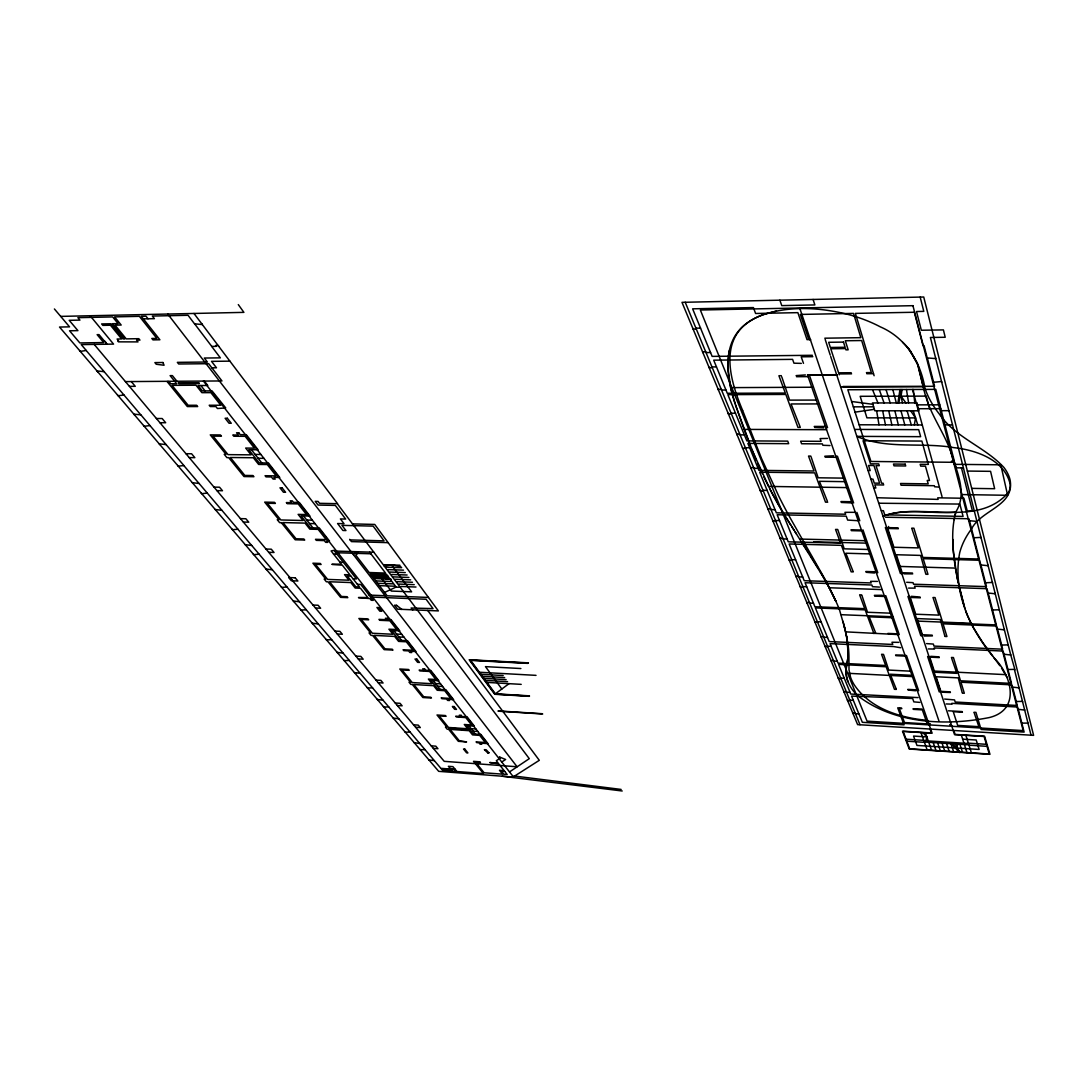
<?xml version="1.0" encoding="UTF-8"?>
<svg xmlns="http://www.w3.org/2000/svg" width="1088" height="1088" viewBox="0 0 1088 1088"><rect width="100%" height="100%" fill="white"/><g stroke="black" fill="none" stroke-linecap="round" stroke-linejoin="round"><path stroke-width="1.5" d="M846.097 671.078L846.165 669.664M846.26 668.549L847.756 658.675A251.41 115.369 14.2 0 0 848.178 653.004L846.614 636.398M897.913 402.914L899.966 389.531M898.946 402.9L901 389.531M902.074 389.518L901.041 396.195L905.95 402.954M951.374 453.533C956.937 471.784 967.314 493.15 956.216 511.292C950.681 529.054 952.789 548.175 955.087 566.331M846.886 664.142C843.798 676.11 849.32 688.568 858.568 696.32C894.812 723.955 946.193 726.063 989.346 717.55C1021.673 709.58 1010.983 674.302 993.942 657.764M992.596 655.982C969.082 627.694 952.286 589.873 959.752 552.514A236.613 116.634 4.1 0 1 964.73 539.716A246.092 121.04 3.9 0 1 971.611 528.782C981.43 509.592 1015.09 505.988 1010.058 479.781A76.5 41.684 8.2 0 0 1003.925 467.459C984.83 446.787 955.631 437.92 939.27 413.97A177.942 104.693 3.8 0 1 924.936 388.117C920.611 361.882 905.542 337.674 880.328 326.862A99.838 58.997 10.5 0 0 848.45 314.541C820.882 307.578 791.071 305.606 763.708 314.5A83.218 49.518 10.8 0 0 748.694 321.871C718.855 341.605 726.866 382.01 737.446 410.407M914.342 424.932L915.525 417.901L910.629 410.788M847.049 663.163L847.756 658.675A253.477 116.294 14.3 0 0 848.191 651.454L847.239 640.07M954.026 519.656L954.326 518.024M729.028 351.043L727.858 367.268L730.728 387.627A436.968 253.504 2.8 0 0 731.979 392.714L735.066 403.281M925.902 740.792L926.84 736.902L923.005 732.686M957.821 744.138L956.746 748L960.432 752.134M955.046 514.91L955.468 513.454M353.382 554.622L356.116 551.698M527.762 663.381L470.628 660.362L495.366 693.818L509.034 683.658M488.281 753.29L489.042 752.76M498.889 757.588L499.664 757.071M509.524 771.922L529.285 758.662L337.28 503.676L319.532 503.322L318.077 501.418L315.234 501.364L318.077 505.063L335.335 505.417L345.658 519.071L340.408 518.935L344.012 523.682L337.593 523.532L342.91 530.482L345.93 530.563L341.958 525.354L373.17 526.13L384.05 540.858L350.132 539.906M501.758 762.008L505.594 759.478L499.841 757.139M513.373 776.846L539.308 760.322L427.693 610.463M384.526 592.457L395.474 587.357M395.801 587.207L400.207 587.207M776.438 311.073L763.749 314.5A81.437 48.484 10.8 0 0 748.857 321.871C718.556 342.271 730.932 382.758 742.614 410.38M855.059 412.148L874.398 409.319M384.214 565.991L391.53 564.944L400.833 566.549M371.43 575.443L380.569 577.021L387.777 576.014M955.93 512.054C931.886 514.434 906.222 507.334 883.211 516.134C922.515 502.058 977.296 528.088 1008.467 492.483A49.49 26.942 7.6 0 0 1010.262 484.582C1004.89 459.898 976.154 450.024 953.809 447.63C921.917 442.054 887.631 449.602 857.249 436.628M60.683 316.39L243.889 312.365L238.299 304.599M143.358 318.879L154.374 318.648L152.334 316.064L188.047 315.289L194.521 323.816L202.341 324.564L193.977 313.466M201.674 323.68L218.729 346.324M692.757 328.236L702.902 352.621M695.871 328.182L700.536 328.1M696.184 328.957L693.083 329.011L681.986 302.342L923.739 297.01L1033.6 735.352L857.616 724.622L852.829 713.102L855.182 713.252M809.445 338.422L808.438 338.436L800.319 314.432L853.509 313.412L860.826 337.674L824.799 338.191M809.839 339.592L807.024 339.633L797.871 312.65L755.589 313.48L753.413 307.578L692.621 308.829L712.137 356.388L812.342 355.286M825.18 339.374L830.226 355.096M809.69 339.714L810.696 339.701M79.614 350.581L97.675 371.742M140.828 414.882L86.183 350.486L80.322 351.397L59.527 327.053L69.537 326.849L54.4 308.965M705.65 351.832L702.59 351.873L709.172 367.69L712.191 367.662M705.962 352.58L710.559 352.526M337.538 503.676L229.894 361.148L211.534 361.352L216.471 367.785L211.847 367.826M812.818 356.687L801.203 356.81L803.488 363.351M830.674 356.497L954.57 734.645L984.069 736.481L989.305 754.025L909.69 748.816L903.19 731.449L932.103 733.244L807.5 374.911L837.026 374.694M935.544 357.83L941.732 382.255M104.244 371.688L96.995 370.94L118.184 395.774L124.005 394.971M708.859 366.955L718.474 390.048M711.892 366.928L716.448 366.887M851.224 372.722L838.603 372.817L830.783 348.758L845.526 348.568L845.934 349.86L848.164 349.833L845.322 340.762L861.682 340.53L871.338 372.572L866.429 372.613M851.578 373.837L838.957 373.932L839.242 374.802M866.769 373.728L873.487 373.687M807.541 375.034L837.066 374.816M781.347 375.7L778.926 375.727L785.318 393.067L727.287 393.271L713.701 360.169L792.594 359.366L793.954 363.188L801.312 363.378M796.103 375.605L805.351 374.925M781.755 376.802L789.63 400.126L816.245 400.071M796.498 376.706L808.098 376.625M125.419 381.602L221.952 380.95L208.665 363.691L178.677 364.004L177.358 362.358L207.373 362.018L204.326 358.047L220.334 357.857L211.67 346.433L216.213 346.365L215.574 345.508L218.09 345.467L229.894 361.148M129.404 386.349L135.252 386.322L131.281 381.562M730.728 387.627L811.784 387.233M841.078 387.097L923.195 386.716L918.095 365.269L910.479 351.002A83.395 49.558 10.2 0 0 902.55 342.217M721.167 389.327L718.175 389.341L728.389 413.902L731.326 413.902M721.453 390.048L725.954 390.021M117.518 394.998L134.477 414.868M817.591 403.92L791.044 403.961L799.925 426.387M917.347 404.858L939.787 404.831M853.346 406.844L873.623 406.817M918.394 408.707L940.78 408.694M941.297 410.666L948.913 410.666M728.103 413.209L737.093 434.833M731.041 413.209L735.461 413.209M915.525 417.901L866.932 417.846L860.159 396.304L926.201 396.114L929.56 408.694M156.4 418.513L162.153 418.526L165.662 422.729L159.936 422.715M859.126 424.782L922.284 424.959M944.969 424.891L952.517 424.918M814.205 426.428L825.425 426.469M800.306 427.407L797.966 427.407L785.822 394.441L727.845 394.631L746.83 440.885L787.726 441.13L788.691 443.673L747.864 443.414L758.921 470.356L814.028 471.009L808.52 456.062L810.818 456.09M814.558 427.462L823.847 427.883M143.589 425.544L159.814 444.557M149.967 425.558L144.214 426.278L133.838 414.12L140.896 414.882L183.899 465.542L178.255 466.167L159.202 443.836L166.124 444.598M825.846 427.666L827.546 427.666L809.35 375.142M854.896 429.42L918.68 429.651L920.638 436.682L857.167 436.37M742.125 423.722L744.178 429.406L826.554 429.706M739.718 434.18L736.821 434.166L742.723 448.378L745.606 448.392M739.99 434.846L744.355 434.86M742.451 447.726L750.992 468.275M745.334 447.753L749.659 447.78M824.799 456.212L833.598 455.79M835.788 456.253L837.447 456.266L853.631 502.982M811.172 457.055L818.149 477.795L843.39 478.122M825.153 457.191L836.142 457.286M185.953 453.71L191.583 453.764L194.834 457.654L189.217 457.599M255.095 454.417L260.902 454.471M954.094 464.331L1000.797 464.807L1007.624 495.298L961.942 494.564M258.128 458.279L263.922 458.334M963.397 467.908L956.066 467.826L954.638 462.305L870.958 461.475L847.838 389.749L935.789 389.382L954.353 461.19L951.456 461.162L951.742 462.278M753.576 467.663L750.734 467.636L760.403 490.892L763.205 490.933M753.834 468.302L758.105 468.357M967.354 471.063L990.583 471.335L994.636 488.716L971.693 488.376M868.333 470.587L870.196 470.601L868.523 465.46L873.936 465.528L879.607 483.194L874.262 483.113L872.97 479.155L871.121 479.128M177.657 465.46L192.943 483.371M844.614 481.658L819.427 481.304L827.397 501.296M846.682 487.601L768.522 486.418L763.885 476.966M874.018 487.982L875.854 488.009L874.82 484.854L883.66 484.976L883.116 483.235L881.634 483.222L876.017 465.65L879.294 465.691L878.723 463.896L870.495 463.814L863.042 440.735L921.876 441.075L928.377 464.399L920.176 464.318L920.693 466.126L925.453 466.181L929.492 480.488L927.221 480.447L928.2 483.874L900.524 483.48L901.068 485.234L934.334 485.71L934.619 486.771L939.406 487.111L912.506 389.477M760.145 490.28L768.155 509.538M762.946 490.321L767.149 490.389M207.291 493.109L199.118 483.48L192.358 482.691L201.729 493.666L207.291 493.109L237.959 529.244L232.492 529.706L215.247 509.524L221.884 510.299M877.2 497.746L938.142 499.392L937.706 497.828L963.941 498.263L967.246 511.034L974.345 511.17M214.01 487.125L219.531 487.206L222.469 490.729L216.961 490.634M840.942 501.541L851.605 501.731M827.723 502.207L825.506 502.166L814.708 472.858L759.669 472.192L776.356 512.829L845.634 514.23L844.954 512.326L854.937 512.326M841.269 502.452L851.659 502.942M878.995 503.227L959.847 504.07L963.098 516.406L884.748 514.814L883.402 510.694L881.416 510.653M201.158 493L215.805 510.163M770.671 508.994L767.91 508.939L772.942 521.03L775.676 521.098M770.916 509.592L775.064 509.674M976.793 520.826L981.131 537.975M772.698 520.458L780.341 538.818M775.431 520.513L779.552 520.594M886.951 527.598L885.346 527.558L900.402 573.471L901.952 573.526M898.103 527.843L888.91 527.639L888.529 526.456M911.73 528.156L913.893 528.21L922.814 557.437L979.309 559.028L973.801 537.785L980.982 537.377L988.149 565.719L980.846 564.944L979.622 560.266L923.182 558.661L927.969 574.342L925.888 574.274M898.389 528.727L887.781 528.496L893.901 547.25L918.326 547.903L912.002 529.04M837.719 529.462L835.543 529.421L840.616 543.17L788.256 541.81L777.145 514.746L846.233 516.161L847.634 520.078L857.834 520.69M850.993 529.774L861.084 530.006M838.032 530.332L844.22 548.828L868.197 549.481M851.306 530.645L861.737 530.89M306.775 520.037L312.351 520.173M240.448 518.622L245.874 518.758L248.744 522.186L243.331 522.063M352.498 523.886L374.734 524.443L438.369 610.912L412.461 609.81L411.114 608.029L433.01 608.614L426.088 599.243L370.6 597.013M281.33 522.662L279.616 522.621L277.263 519.724L278.977 519.765L264.697 502.126L274.462 502.316L275.359 503.431L267.335 503.268L280.84 519.969L302.981 520.499L298.126 514.379L306.517 514.57L298.153 503.907L287.246 503.676L286.362 502.561L291.679 502.67L290.224 500.834L292.346 500.874L293.515 502.357L299.322 502.466L309.971 516.066L301.022 515.862L310.42 527.775L319.314 528.006L329.528 541.076L326.631 540.994L327.733 542.382L325.666 542.327L324.306 540.6L316.336 540.369L315.506 539.308L326.169 539.607L318.131 529.366L309.822 529.162L305.034 523.11L282.934 522.566L296.031 538.764L303.865 538.982L304.708 540.042L295.174 539.77L281.343 522.689M309.509 523.518L315.085 523.654M782.802 538.315L780.11 538.247L789.194 560.13L791.86 560.198M799.789 539.05L865.15 540.709M783.034 538.886L787.1 538.995M813.62 541.77L865.994 543.13M231.948 529.081L245.793 545.306M869.734 553.901L845.838 553.234L852.978 571.091M388.13 542.654L351.438 541.606L349.67 539.322M988.013 565.162L992.528 583.005M788.977 559.572L796.144 576.83M791.629 559.654L795.627 559.776M899.64 566.426L955.359 568.099L958.229 582.95M334.519 551.045L373.864 552.242M265.975 549.032L271.293 549.195L274.026 552.473L268.722 552.296M335.825 552.704L370.954 553.792M333.526 553.996L337.09 554.309M865.844 571.486L875.962 571.812M912.465 573.036L902.197 572.723L896.335 554.73L920.625 555.41L925.63 573.458M853.278 571.894L851.17 571.839L841.418 545.346L789.14 543.973L804.222 580.706L871.175 582.95L870.604 581.346L877.458 581.4M866.143 572.302L874.534 573.022M876.248 572.628L877.785 572.669L862.947 529.856M912.723 573.866L903.938 573.852M253.232 554.023L266.533 569.609M259.148 554.214L253.762 554.635L245.262 544.694L251.736 545.482L306.286 609.756L301.05 610.055L293.325 600.998L299.54 601.8M798.551 576.382L795.926 576.286L800.401 587.058L802.998 587.139M980.927 564.958L985.538 582.774L992.392 582.447L995.262 593.79L988.108 593.014L986.979 588.676L914.532 586.228L915.158 588.146L908.562 588.091M798.769 576.912L802.713 577.034M339.986 562.21L343.373 562.319M384.336 564.713L399.854 565.216M386.186 567.161L401.676 567.691M388.022 569.609L403.498 570.139M389.858 572.043L405.294 572.587M800.183 586.527L807.038 603.024M802.781 586.622L806.698 586.758M995.126 593.259L999.423 610.273M820.148 571.431L829.192 587.751L882.15 589.601M272.394 569.813L266.03 569.024L281.697 587.37L287.001 587.017M391.68 574.478L407.102 575.008M371.022 574.913L386.294 575.457M393.502 576.885L408.898 577.442M372.939 577.32L379.875 577.565M382.418 577.66L388.117 577.864M861.71 594.891L859.629 594.81L864.729 608.654L814.898 606.737L805.052 582.733L871.896 585.004L872.494 586.677L879.458 587.098M874.344 595.34L882.314 595.286M884.272 595.694L885.782 595.748L899.246 634.63L845.689 631.856M909.459 596.51L907.936 596.455L920.788 635.637L922.257 635.705M920.081 597.026L911.241 596.319M933.014 597.489L935.054 597.57L942.738 622.744L996.377 624.92L992.514 610.014L999.301 609.756L1004.387 629.87L997.451 629.082L996.662 626.035L943.065 623.832L946.941 636.534L944.955 636.453M861.995 595.666L867.517 612.272L890.351 613.17M874.616 596.129L884.544 596.482M920.339 597.815L910.275 597.448L915.729 614.217L938.917 615.128L933.246 598.278M373.864 578.517L388.416 579.047M395.311 579.292L410.679 579.85M353.056 578.802L356.415 578.925L333.975 550.338L331.106 550.936L341.523 564.155L331.99 564.182M375.7 580.91L390.837 581.468M397.106 581.686L412.461 582.257M290.36 578.082L292.264 580.339M377.536 583.29L392.646 583.848M398.902 584.079L414.229 584.65M357.408 584.324L360.754 584.46L373.225 600.358L371.239 600.277L369.879 598.55L358.727 597.774M379.358 585.657L394.441 586.214M400.697 586.459L415.997 587.03M809.404 602.616L806.834 602.507L814.98 622.105L817.51 622.214M809.608 603.119L813.484 603.269M281.207 586.799L293.801 601.555M369.09 595.082L385.098 595.721M428.468 597.448L387.178 595.802L372.082 576.218M841.106 614.693L893.058 616.774M891.929 617.726L869.19 616.814L875.636 632.876M917.483 621.098L970.999 623.274L973.053 627.082M1004.265 629.354L1008.304 645.361M814.776 621.615L821.236 637.146M817.306 621.724L821.114 621.874M312.99 605.037L318.118 605.254L320.606 608.233L315.493 608.015M932.198 635.161L922.434 634.739L917.157 618.582L940.263 619.507L944.738 635.705M887.89 633.406L897.532 633.828M932.43 635.909L924.147 636.031M300.574 609.498L312.705 623.71M823.548 636.779L821.032 636.67L825.139 646.53L827.628 646.653M823.738 637.269L827.506 637.432M997.533 629.082L1001.667 645.075L1008.182 644.871L1010.752 655.017L1003.966 654.228L1003.136 651.073L934.17 647.918L934.524 649.046L928.322 648.924M1010.63 654.541L1014.995 669.882M824.935 646.068L831.137 660.96M827.424 646.177L831.164 646.354M939.094 656.866L930.73 656.322M951.402 657.451L953.442 657.546L960.514 680.775L1011.514 683.414L1004.047 654.228M883.524 654.391L881.552 654.296L885.673 665.489L838.046 663.136L830.049 643.634L893.588 646.544L900.633 647.727M895.574 654.962L903.203 655.098M905.066 655.493L906.494 655.561L918.653 690.649L917.266 690.567M929.07 656.554L927.615 656.486L939.202 691.832L940.617 691.9M939.325 657.587L929.737 657.125L934.66 672.234L956.842 673.35L951.619 658.172M883.782 655.098L888.733 670.072L910.52 671.174M895.818 655.67L905.284 656.118M334.859 631.081L339.905 631.326L342.339 634.25L337.307 634.005M396.576 634.073L401.758 634.331M398.847 636.956L404.015 637.201M833.408 660.62L830.946 660.498L838.399 678.436L840.82 678.558M833.598 661.069L837.284 661.259M1007.923 669.528L1014.383 669.378L1019.062 687.874L1012.466 687.086L1011.894 684.869L960.962 682.217L964.322 693.26L962.363 693.151M326.087 639.39L337.606 652.882M331.677 639.676L326.536 639.921L312.242 623.166L318.349 623.968L349.316 660.443L344.23 660.647L337.158 652.365L343.142 653.167M933.803 671.038L1005.652 674.642M911.962 675.335L890.256 674.22L896.118 688.745M846.083 672.248L846.11 673.2L912.41 676.6M838.222 677.987L844.07 692.05M840.643 678.11L844.274 678.3M1018.953 687.426L1022.598 701.855M528.442 662.864L469.173 659.75L494.741 694.28L529.203 696.334M528.102 663.122L469.894 660.049L495.054 694.049L529.53 696.102M355.898 656.132L360.835 656.39L363.174 659.192L358.238 658.92M520.88 668.535L485.479 666.631L501.826 689.017M907.814 689.37L917.021 689.874M950.205 691.846L940.889 691.342L936.129 676.75L958.229 677.878L962.159 692.485M896.362 689.411L894.445 689.302L886.135 666.754L838.562 664.387L850.734 694.035L918.041 697.598M908.058 690.037L915.661 690.771M950.422 692.512L942.398 692.226M343.808 660.144L354.892 673.146M846.287 691.75L843.88 691.614L847.552 700.441L849.932 700.577M846.464 692.186L850.054 692.376M479.414 672.248L536.03 675.362M480.923 674.288L503.173 675.526M482.433 676.328L504.642 677.566M483.942 678.354L506.11 679.606M946.22 703.95L952.054 704.14L951.796 703.338L1017.634 707.037L1018.218 709.294L1024.692 710.097L1022.489 701.406L1016.206 701.502L1017.239 705.486L955.196 702.018L954.53 699.91L944.629 699.067M1024.583 709.662L1028.078 723.506M847.375 700.019L852.992 713.524M849.755 700.155L853.332 700.359M485.438 680.381L507.579 681.646M486.921 682.394L521.206 684.366M901.571 708.057L897.722 707.826L904.046 724.853L862.349 722.323L851.578 696.089L912.642 698.51L913.838 701.882L919.714 702.386M913.077 708.71L922.053 709.063M948.437 710.79L962.241 711.579M974.005 712.259L975.95 712.382L981.077 729.477L1024.121 732.102L1018.3 709.308M901.802 708.696L899.314 708.546L904.509 722.554L927.248 723.928L922.338 709.879L913.294 709.362M962.431 712.232L953.265 711.702L957.658 725.397L978.874 726.675L974.209 712.912M376.026 680.109L380.882 680.394L383.058 683.006L378.216 682.72M435.554 683.563L440.545 683.862M437.634 686.202L442.612 686.501M1021.809 723.139L1027.97 723.085L1031.057 735.27M855.345 713.66L858.881 713.878M495.366 693.818L529.353 695.844M367.159 687.521L377.726 699.897M928.662 723.343L930.403 724.132L928.894 724.037M951.32 724.703L949.81 724.622L951.551 725.397M383.071 700.237L377.318 699.434L383.819 707.037L388.742 706.914L372.504 687.847M395.243 703.011L400.03 703.31L402.125 705.813L397.351 705.514M926.84 736.902L913.539 736.073L916.966 745.43L955.237 747.905M962.662 739.16L976.208 740.003L979.118 749.442L955.998 747.946M498.154 710.926L542.014 713.701M498.318 711.185L542.708 713.986M906.086 739.201L923.726 740.33M968.347 743.158L986.408 744.314M923.848 740.656L968.456 743.498M383.425 706.574L393.611 718.515M924.324 742.002L968.878 744.845M906.834 741.2L924.446 742.329M968.986 745.185L987.006 746.341M410.122 732.102L398.888 718.869L393.23 718.066L405.266 732.183L410.122 732.102L419.737 743.498M413.535 724.798L418.241 725.111L420.294 727.573L415.602 727.26M471.104 728.702L475.918 729.028M469.744 729.586L449.113 728.185L470.22 730.184M473.008 731.122L477.809 731.449M404.899 731.734L414.623 743.131M431.188 745.838L435.826 746.164L437.934 748.694L433.323 748.367M419.859 749.278L429.257 760.294M425.014 749.646L420.226 749.7L414.242 742.696L419.791 743.498L440.871 768.332L450.704 769.08L448.392 766.306L452.934 766.659L457.001 771.514L483.398 773.541L473.511 761.342L479.89 761.818L480.461 762.525L475.524 762.158L484.119 772.766L502.561 774.166L499.474 770.277L504.125 770.63L498.807 763.885L489.777 762.538L498.25 763.178L496.318 760.73L500.222 758.118L499.066 757.656M434.37 760.675L428.903 759.873L438.695 771.338L513.563 777.09L203.415 381.072M450.296 768.577L454.838 768.93M927.629 720.392C900.334 717.876 870.182 708.764 854.23 684.801A115.967 52.292 8.5 0 1 850.544 677.171L849.007 669.8L848.939 658.73A415.915 187.041 16.6 0 0 848.327 646.952L845.825 632.509M502.166 776.22L622.214 790.99M514.134 776.002L621.139 789.426M851.618 401.486L872.862 404.328M370.736 575.647L390.823 579.115M371.049 576.042L391.136 579.51M488.879 752.692L486.146 749.782L484.378 749.659L488.104 753.209M951.932 743.376L960.051 752.488M951.238 743.417L959.371 752.529M86.251 350.486L81.26 344.61L113.546 344.107L90.127 315.738M183.831 465.542L199.05 483.48M237.891 529.244L251.682 545.482M306.218 609.742L318.294 623.968M349.248 660.443L360.291 673.458M388.688 706.901L398.834 718.855M451.547 768.672L452.472 769.774L441.374 768.93L442.639 770.413L455.75 771.419L453.587 768.835M94.194 344.406L444.217 761.342L517.086 766.768L167.742 314.038M104.693 341.006L105.862 342.407M104.298 340.979L99.022 334.628L97.145 334.655L103.714 342.557L79.846 342.938L69.537 330.779L77.901 330.63L69.224 320.321L79.941 320.103L77.901 317.669L112.649 316.921L118.075 323.612L112.336 323.721L124.712 338.912L123.189 338.926L110.799 323.762L101.646 323.938L102.83 325.38L110.459 325.23L121.666 338.953L117.123 339.034L118.565 340.789L117.803 341.17M105.522 342.448L106.978 344.216M118.361 341.85L137.999 341.904L136.585 340.15L139.944 340.095L138.802 338.681L126.222 338.885L115.042 325.149L121.176 325.026L114.58 316.88L139.373 316.336L156.835 338.382L151.83 338.463L152.959 339.891L159.882 339.769L141.318 316.295L145.996 316.2L148.036 318.784M176.909 381.249L172.38 375.605L170.122 375.618L176.65 383.724L170.748 383.765L168.994 381.589L167.13 381.602L187.34 406.572L197.662 406.558L196.629 405.266L188.142 405.28L172.04 385.356L195.99 385.22L201.878 392.673L210.882 392.632L220.769 405.239L209.222 405.253L210.242 406.545L215.873 406.545L217.423 408.517L225.719 407.918L211.997 390.864L202.368 390.918L198.125 385.533L207.781 385.478L204.326 381.072M332.248 564.495L342.312 565.175L349.928 574.831L344.542 574.641L348.949 580.19L327.651 579.414L315.398 564.278L321.096 564.468L320.28 563.448L312.909 563.203L325.815 579.115L324.156 579.061L326.359 581.767L328.005 581.835L340.598 597.366L347.793 597.652L347.031 596.7L341.455 596.469L329.555 581.767L350.812 582.556L355.164 588.037L360.482 588.241L367.798 597.53L358.482 597.475M200.831 385.519L205.074 390.905M251.396 449.711L261.786 462.917M303.538 515.93L312.922 527.843M393.815 630.564L401.581 640.424M433.038 680.367L440.164 689.411M468.778 725.75L475.306 734.033M908.344 348.296L917.279 363.147L922.923 385.492A294.426 170.898 1.3 0 0 926.024 397.215C931.899 416.935 944.71 433.636 951.211 453.057M371.715 575.81L370.097 573.716L386.471 574.287L396.127 587.058M357.15 551.738L358.102 552.99L355.749 555.084L369.172 572.506L385.546 573.077L369.621 552.119M400.806 609.307L412.869 609.824M378.27 574.002L380.569 577.021M381.167 577.796L391.286 591.056L411.618 591.845L391.53 564.944M194.602 323.816L211.752 346.419M999.872 665.734L982.818 642.627L973.352 627.626M1001.545 668.127L1007.216 677.634M794.906 531.57L796.511 534.058M801.611 541.851L809.023 553.289M794.09 530.332L791.71 526.646M790.922 525.409L785.794 517.276M810.873 556.213L818.298 568.303M784.57 515.263L769.61 488.566M829.192 587.751L836.128 601.786M970.999 623.274L967.286 615.291A227.365 109.548 4.4 0 1 965.546 610.49M762.362 473.715L757.819 463.638M836.536 602.698L836.808 603.296A273.496 127.228 14.7 0 1 839.65 610.341L845.39 630.537M756.323 460.156L751.808 449.262M685.222 302.26L859.982 724.703M872.535 389.654L877.948 402.941M750.298 445.482L744.178 429.406M742.655 410.489L761.546 458.497L778.913 496.495A5083.408 1660.016 -19.9 0 0 790.976 519.33L824.541 578.408A1326.802 480.338 24.3 0 1 836.074 601.691A827.818 338.98 21.1 0 0 824.133 578.394L780.232 507.987A1558.519 758.608 -11.1 0 1 770.644 490.566L752.678 451.425L737.487 410.516L738.766 414.229M873.895 633.529L865.164 609.851L815.388 607.906L829.206 641.566L892.772 644.45L891.983 642.246L898.756 642.355M879.281 389.613L884.054 402.927M920.938 732.55L927.18 749.958M741.703 422.566L739.187 415.439M925.398 732.836L928.268 740.942M928.744 742.274L931.559 750.244M779.865 300.179L781.769 305.619L814.871 304.926L813.076 299.445M827.519 438.41L820.107 438.586L821.086 441.334L800.646 441.211L801.598 443.754L822.365 443.89L822.854 445.278L830.022 445.55M933.178 742.56L935.966 750.53M930.063 729.069L931.41 732.945L902.496 731.15L909.214 749.034L989.985 754.324L984.599 736.236L955.087 734.414L953.822 730.524M937.611 742.846L940.358 750.815M856.895 512.366L859.792 520.73M942.058 743.131L944.778 751.101M737.093 409.374L736.331 407.102M799.884 308.557L938.971 721.072M946.506 743.417L949.198 751.4M950.966 743.702L953.618 751.686M955.427 743.988L957.154 749.238M957.576 750.516L958.052 751.971M735.502 404.614L735.923 405.878M913.213 410.788L917.81 424.946M959.902 744.274L962.499 752.27M843.037 386.485L934.578 386.294L933.545 382.31L941.542 381.507L976.942 521.438L969.367 520.676L968.878 518.745L885.523 517.222M906.671 582.284L913.063 582.665L913.553 584.202L986.462 586.636L985.456 582.774M926.609 643.606L933.341 644.069L933.98 646.082L1002.66 649.196L1001.586 645.062M961.343 735.066L963.954 743.213M964.39 744.559L966.946 752.556M965.872 735.352L971.407 752.842M886.04 389.586L890.174 402.914M907.079 410.788L911.309 424.918M874.113 375.741L855.386 313.385L914.328 312.256L922.991 345.617L924.038 345.603L927.234 357.925L935.748 358.618L930.39 337.484L945.214 337.266L943.418 329.895L921.332 330.235L916.504 311.522L923.794 311.372L920.176 297.092M965.002 608.709L958.8 585.453M939.542 487.642L942.045 496.699M963.682 604.139L957.141 577.81L953.428 552.35A931.818 417.778 -4.4 0 1 952.816 539.43M900.959 410.788L904.808 424.905M843.023 621.248L846.886 637.908M892.826 389.558L896.294 402.914M927.33 357.925L933.64 382.31M969.462 520.676L973.896 537.798M988.19 593.014L992.596 610.014M1012.547 687.086L1016.287 701.502M961.466 467.881L972.482 511.142M843.853 624.335L846.423 635.419M894.853 410.788L898.334 424.891M888.76 410.802L891.874 424.878M900.429 393.298L902.442 402.9M882.681 410.802L885.442 424.85M876.615 410.802L879.009 424.837M906.454 389.504L908.602 402.886M913.294 389.477L914.777 402.886M847.919 681.727A108.501 48.742 8.7 0 1 846.124 673.2M912.927 305.674L700.346 310.012L867.068 721.14L1023.182 730.592L912.927 305.674M843.486 342.094L828.675 342.298L830.362 347.466L845.118 347.276L843.486 342.094M162.942 362.508L154.904 362.603L156.237 364.249L164.084 365.255L162.942 362.508M198.642 382.731L178.201 382.854L178.881 383.71L199.308 383.588L198.642 382.731M916.803 402.873L872.44 402.954L874.847 410.802L918.979 410.788L916.803 402.873M227.338 418.268L225.121 418.268L229.051 423.246L231.254 423.259L227.338 418.268M238.775 432.806L236.572 432.793L238.34 435.037L232.818 435.01L233.798 436.247L245.14 436.315L254.415 448.147L245.684 448.066L251.056 454.852L228.031 454.634L213.085 436.138L221.422 436.179L220.429 434.942L210.27 434.887L226.018 454.335L224.223 454.322L226.902 457.626L228.684 457.64L243.998 476.558L253.912 476.707L252.974 475.538L244.827 475.429L230.357 457.504L253.341 457.749L258.631 464.44L267.281 464.535L276.175 475.878L265.078 475.714L266.002 476.884L271.402 476.966L273.061 479.06L275.196 479.087L273.85 477.36L279.752 477.455L268.437 462.998L259.189 462.89L248.771 449.698L258.087 449.766L246.282 434.683L240.23 434.656L238.775 432.806M905.189 464.168L893.479 464.046L894.023 465.841L905.719 465.977L905.189 464.168M282.118 487.873L279.983 487.832L283.438 492.225L285.573 492.266L282.118 487.873M350.962 576.15L347.262 576.014L355.803 586.813L359.475 586.949L350.962 576.15M295.188 577.796L288.66 577.565L291.353 580.761L297.867 581.006L295.188 577.796M396.535 605.309L394.55 605.227L397.582 609.171L401.798 609.348L396.535 605.309M378.896 607.58L376.924 607.498L379.821 611.184L381.793 611.266L378.896 607.58M387.355 618.351L385.397 618.27L386.526 619.711L378.964 619.371L379.698 620.296L389.803 620.758L396.698 629.544L388.919 629.19L392.931 634.25L372.395 633.257L361.243 619.466L368.669 619.793L367.934 618.882L358.89 618.474L370.627 632.971L369.036 632.903L371.035 635.365L372.626 635.446L384.105 649.631L392.958 650.08L392.251 649.21L384.975 648.829L374.136 635.406L394.631 636.412L398.589 641.403L406.3 641.784L412.95 650.27L403.063 649.767L403.757 650.638L408.571 650.882L409.809 652.46L411.726 652.555L410.706 651.263L415.97 651.535L407.497 640.71L399.269 640.315L391.49 630.455L399.786 630.85L391 619.63L388.253 619.507L387.355 618.351M416.908 659.151L415.004 659.042L417.615 662.347L419.506 662.442L416.908 659.151M424.606 668.93L422.715 668.821L423.912 670.344L419.166 670.086L419.832 670.929L429.57 671.459L435.88 679.51L428.386 679.075L432.045 683.713L412.23 682.557L402.03 669.936L409.197 670.33L408.53 669.487L399.799 669.011L410.543 682.285L409.006 682.19L410.774 684.379L412.325 684.474L422.878 697.53L431.433 698.047L430.794 697.245L423.762 696.823L413.821 684.529L433.609 685.685L437.226 690.268L444.666 690.703L450.758 698.469L441.211 697.884L441.85 698.686L446.502 698.972L447.63 700.414L449.48 700.522L448.542 699.339L453.628 699.652L445.876 689.751L437.934 689.275L430.807 680.258L438.804 680.721L430.78 670.466L425.585 670.181L424.606 668.93M356.415 672.765L354.47 672.656L367.581 688.01L372.572 687.847L360.359 673.458L356.415 672.765M454.226 706.574L452.39 706.452L454.634 709.294L456.47 709.403L454.226 706.574M461.135 715.346L459.313 715.238L460.319 716.502L455.736 716.203L456.348 716.978L465.759 717.59L471.553 724.975L464.304 724.499L467.677 728.756L448.528 727.464L439.158 715.863L446.08 716.312L445.454 715.537L437.022 714.993L446.896 727.192L445.468 727.097L447.154 729.178L448.582 729.273L458.347 741.336L466.602 741.921L459.231 740.71L450.092 729.395L469.2 730.687L472.532 734.89L479.713 735.393L485.316 742.533L476.095 741.88L476.68 742.614L478.938 742.778L479.985 744.097L481.753 744.233L480.896 743.145L488.036 743.634L480.828 734.414L473.144 733.883L466.602 725.601L474.327 726.118L467.065 716.829L462.046 716.502L461.135 715.346M464.807 749.102L463.515 749.02L466.602 752.814L467.881 752.91L464.807 749.102M504.669 771.324L501.473 771.079L504.002 774.275L507.185 774.52L504.669 771.324"/></g></svg>
